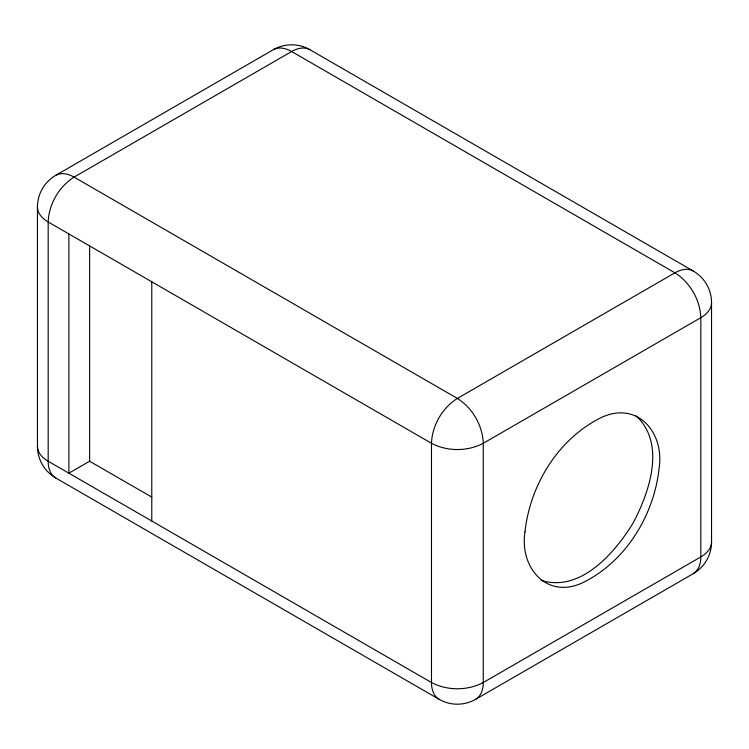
<?xml version="1.0" encoding="UTF-8"?>
<svg xmlns="http://www.w3.org/2000/svg" width="749" height="749" viewBox="0 0 749 749"><rect width="100%" height="100%" fill="white"/><g stroke="black" fill="none" stroke-linecap="round" stroke-linejoin="round"><path stroke-width="1.12" d="M711.55 302.727C711.503 309.384 706.26 314.589 700.821 317.679L483.274 443.286C467.46 451.619 447.284 451.619 431.48 443.286L48.179 221.985C42.74 218.895 37.497 213.68 37.45 207.033A36.626 36.626 0 0 1 55.763 175.313L273.31 49.715A36.626 36.626 0 0 1 309.936 49.715L693.237 271.007A36.626 36.626 0 0 1 711.55 302.727L711.55 541.967C711.503 548.624 706.26 553.829 700.821 556.919L483.274 682.526C467.46 690.859 447.284 690.859 431.48 682.526L48.179 461.225C42.74 458.135 37.497 452.93 37.45 446.273L37.45 207.033M309.936 49.715C304.16 46.419 297.016 48.367 291.623 51.522L74.076 177.129C58.956 186.651 48.863 204.121 48.179 221.985L48.179 461.225C48.133 467.479 50.024 474.623 55.763 477.993L439.064 699.285A36.626 36.626 0 0 0 475.69 699.285C481.429 695.924 483.32 688.771 483.274 682.526L483.274 443.286C482.59 425.423 472.497 407.943 457.377 398.421L74.076 177.129C68.683 173.965 61.549 172.027 55.763 175.313M475.69 699.285L693.237 573.687C698.976 570.317 700.867 563.173 700.821 556.919L700.821 317.679C700.137 299.825 690.044 282.345 674.924 272.823L291.623 51.522C286.39 48.47 279.602 46.541 273.872 49.406M89.618 245.906L89.618 461.225L68.899 473.19L68.899 233.95M541.106 580.363C580.4 592.656 614.601 553.062 632.755 523.607C649.186 493.151 666.385 443.736 636.088 415.854M693.237 271.007C687.451 267.721 680.317 269.659 674.924 272.823L457.377 398.421C442.247 407.943 432.164 425.423 431.48 443.286L431.48 682.526C431.433 688.771 433.325 695.924 439.064 699.285M89.618 461.225L151.775 497.111M151.775 281.793L151.775 521.032M55.763 477.993A36.626 36.626 0 0 1 37.45 446.273M711.55 541.967A36.626 36.626 0 0 1 693.237 573.687M524.983 531.837C519.282 569.343 548.839 601.353 585.999 581.037C627.222 559.213 654.13 514.17 659.111 468.368C664.812 430.862 635.255 398.843 598.095 419.168C556.872 440.992 529.964 486.035 524.983 531.837"/></g></svg>
